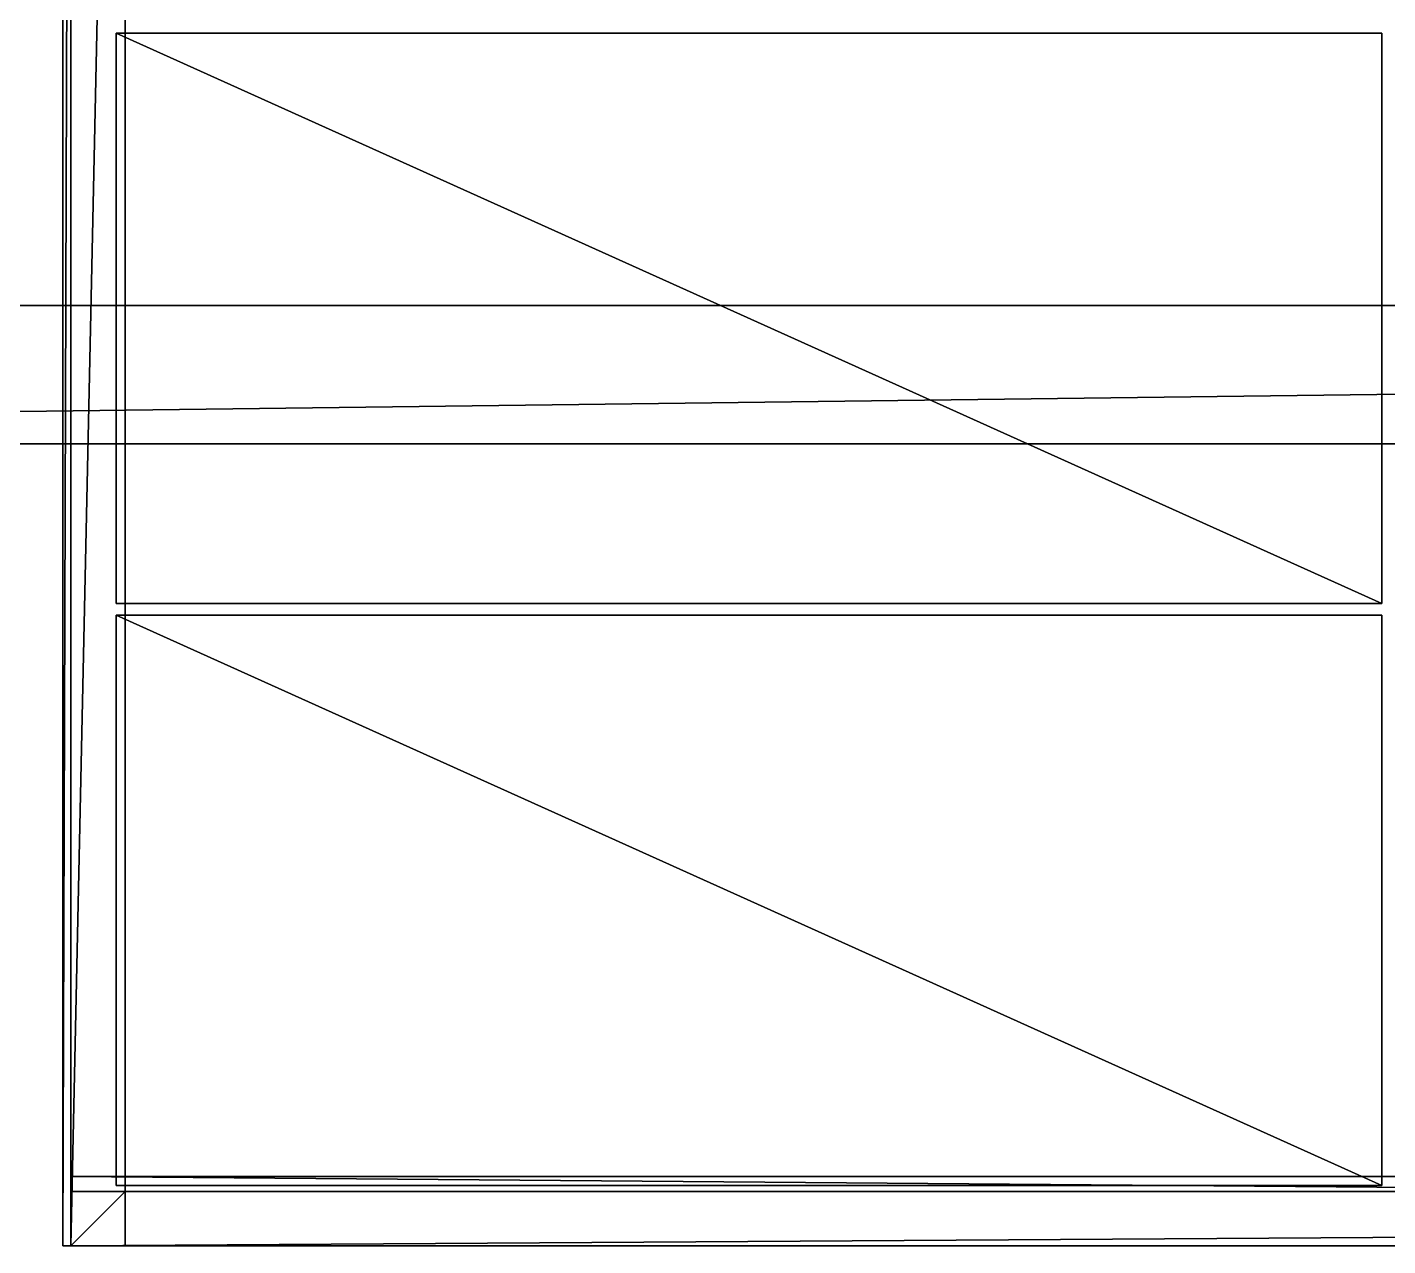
# Model space of a CAD drawing. Header units: millimetres. Extents: x -2700 to 8540, y -1280 to 1295.
# Drawn here: x -84 to 1291, y -1280 to -49 of the extents above; entities that cross this region are included whole.
import ezdxf

# ---------------------------------------------------------------- set-up
doc = ezdxf.new("R2010")
doc.units = ezdxf.units.MM

msp = doc.modelspace()

# ---------------------------------------------------------------- linework, layer by layer
at = {"layer": 'CAD_75LAB'}
for points in [[(-48, -1280, 3720), (-48, 1280, 1180), (-48, -1280, 1180)], [(-48, -1280, 3720), (-48, 1280, 3720), (-48, 1280, 1180)], [(-40, 1280, 1180), (-48, -1280, 1180), (-48, 1280, 1180)], [(-40, 1280, 1180), (-40, -1280, 1180), (-48, -1280, 1180)], [(-40, 1280, 3720), (-48, 1280, 3720), (-48, -1280, 3720)], [(-40, 1280, 3720), (-48, -1280, 3720), (-40, -1280, 3720)], [(-40, -1280, 1180), (-40, 1280, 1090), (-40, -1280, 1090)], [(-40, -1280, 1180), (-40, 1280, 1180), (-40, 1280, 1090)], [(8540, -1280, 1090), (-40, -1280, 1090), (-40, 1280, 1090)], [(8540, 1280, 1090), (8540, -1280, 1090), (-40, 1280, 1090)], [(8540, -1280, 1180), (-40, 1280, 1180), (-40, -1280, 1180)], [(8540, 1280, 1180), (-40, 1280, 1180), (8540, -1280, 1180)], [(-40, -1280, 3775), (-40, 1280, 3720), (-40, -1280, 3720)], [(-40, -1280, 3775), (-40, 1280, 3775), (-40, 1280, 3720)], [(15, 1280, 3720), (-40, -1280, 3720), (-40, 1280, 3720)], [(15, 1280, 3720), (15, -1280, 3720), (-40, -1280, 3720)], [(15, 1280, 3775), (-40, 1280, 3775), (-40, -1280, 3775)], [(15, 1280, 3775), (-40, -1280, 3775), (15, -1280, 3775)], [(-40, -1280, 3720), (-40, -1280, 1180), (-40, 1280, 1180)], [(-40, -1280, 3720), (-40, 1280, 1180), (-40, 1280, 3720)], [(15, -1280, 3775), (15, -1280, 3720), (15, 1280, 3720)], [(15, -1280, 3775), (15, 1280, 3720), (15, 1280, 3775)], [(6, -631, 1297), (6, -55, 1183), (6, -631, 1183)], [(6, -631, 1297), (6, -55, 1297), (6, -55, 1183)], [(1285, -55, 1297), (1285, -55, 1183), (6, -55, 1183)], [(1285, -55, 1297), (6, -55, 1183), (6, -55, 1297)], [(1285, -631, 1183), (6, -631, 1183), (6, -55, 1183)], [(1285, -55, 1183), (1285, -631, 1183), (6, -55, 1183)], [(1285, -631, 1297), (6, -55, 1297), (6, -631, 1297)], [(1285, -55, 1297), (6, -55, 1297), (1285, -631, 1297)], [(6, -631, 1417), (6, -55, 1303), (6, -631, 1303)], [(6, -631, 1417), (6, -55, 1417), (6, -55, 1303)], [(1285, -55, 1417), (1285, -55, 1303), (6, -55, 1303)], [(1285, -55, 1417), (6, -55, 1303), (6, -55, 1417)], [(1285, -631, 1303), (6, -631, 1303), (6, -55, 1303)], [(1285, -55, 1303), (1285, -631, 1303), (6, -55, 1303)], [(1285, -631, 1417), (6, -55, 1417), (6, -631, 1417)], [(1285, -55, 1417), (6, -55, 1417), (1285, -631, 1417)], [(6, -631, 1537), (6, -55, 1423), (6, -631, 1423)], [(6, -631, 1537), (6, -55, 1537), (6, -55, 1423)], [(1285, -55, 1537), (1285, -55, 1423), (6, -55, 1423)], [(1285, -55, 1537), (6, -55, 1423), (6, -55, 1537)], [(1285, -631, 1423), (6, -631, 1423), (6, -55, 1423)], [(1285, -55, 1423), (1285, -631, 1423), (6, -55, 1423)], [(1285, -631, 1537), (6, -55, 1537), (6, -631, 1537)], [(1285, -55, 1537), (6, -55, 1537), (1285, -631, 1537)], [(6, -631, 1657), (6, -55, 1543), (6, -631, 1543)], [(6, -631, 1657), (6, -55, 1657), (6, -55, 1543)], [(1285, -55, 1657), (1285, -55, 1543), (6, -55, 1543)], [(1285, -55, 1657), (6, -55, 1543), (6, -55, 1657)], [(1285, -631, 1543), (6, -631, 1543), (6, -55, 1543)], [(1285, -55, 1543), (1285, -631, 1543), (6, -55, 1543)], [(1285, -631, 1657), (6, -55, 1657), (6, -631, 1657)], [(1285, -55, 1657), (6, -55, 1657), (1285, -631, 1657)], [(6, -631, 1777), (6, -55, 1663), (6, -631, 1663)], [(6, -631, 1777), (6, -55, 1777), (6, -55, 1663)], [(1285, -55, 1777), (1285, -55, 1663), (6, -55, 1663)], [(1285, -55, 1777), (6, -55, 1663), (6, -55, 1777)], [(1285, -631, 1663), (6, -631, 1663), (6, -55, 1663)], [(1285, -55, 1663), (1285, -631, 1663), (6, -55, 1663)], [(1285, -631, 1777), (6, -55, 1777), (6, -631, 1777)], [(1285, -55, 1777), (6, -55, 1777), (1285, -631, 1777)], [(6, -631, 1897), (6, -55, 1783), (6, -631, 1783)], [(6, -631, 1897), (6, -55, 1897), (6, -55, 1783)], [(1285, -55, 1897), (1285, -55, 1783), (6, -55, 1783)], [(1285, -55, 1897), (6, -55, 1783), (6, -55, 1897)], [(1285, -631, 1783), (6, -631, 1783), (6, -55, 1783)], [(1285, -55, 1783), (1285, -631, 1783), (6, -55, 1783)], [(1285, -631, 1897), (6, -55, 1897), (6, -631, 1897)], [(1285, -55, 1897), (6, -55, 1897), (1285, -631, 1897)], [(6, -631, 2017), (6, -55, 1903), (6, -631, 1903)], [(6, -631, 2017), (6, -55, 2017), (6, -55, 1903)], [(1285, -55, 2017), (1285, -55, 1903), (6, -55, 1903)], [(1285, -55, 2017), (6, -55, 1903), (6, -55, 2017)], [(1285, -631, 1903), (6, -631, 1903), (6, -55, 1903)], [(1285, -55, 1903), (1285, -631, 1903), (6, -55, 1903)], [(1285, -631, 2017), (6, -55, 2017), (6, -631, 2017)], [(1285, -55, 2017), (6, -55, 2017), (1285, -631, 2017)], [(6, -631, 2137), (6, -55, 2023), (6, -631, 2023)], [(6, -631, 2137), (6, -55, 2137), (6, -55, 2023)], [(1285, -55, 2137), (1285, -55, 2023), (6, -55, 2023)], [(1285, -55, 2137), (6, -55, 2023), (6, -55, 2137)], [(1285, -631, 2023), (6, -631, 2023), (6, -55, 2023)], [(1285, -55, 2023), (1285, -631, 2023), (6, -55, 2023)], [(1285, -631, 2137), (6, -55, 2137), (6, -631, 2137)], [(1285, -55, 2137), (6, -55, 2137), (1285, -631, 2137)], [(6, -631, 2257), (6, -55, 2143), (6, -631, 2143)], [(6, -631, 2257), (6, -55, 2257), (6, -55, 2143)], [(1285, -55, 2257), (1285, -55, 2143), (6, -55, 2143)], [(1285, -55, 2257), (6, -55, 2143), (6, -55, 2257)], [(1285, -631, 2143), (6, -631, 2143), (6, -55, 2143)], [(1285, -55, 2143), (1285, -631, 2143), (6, -55, 2143)], [(1285, -631, 2257), (6, -55, 2257), (6, -631, 2257)], [(1285, -55, 2257), (6, -55, 2257), (1285, -631, 2257)], [(6, -631, 2377), (6, -55, 2263), (6, -631, 2263)], [(6, -631, 2377), (6, -55, 2377), (6, -55, 2263)], [(1285, -55, 2377), (1285, -55, 2263), (6, -55, 2263)], [(1285, -55, 2377), (6, -55, 2263), (6, -55, 2377)], [(1285, -631, 2263), (6, -631, 2263), (6, -55, 2263)], [(1285, -55, 2263), (1285, -631, 2263), (6, -55, 2263)], [(1285, -631, 2377), (6, -55, 2377), (6, -631, 2377)], [(1285, -55, 2377), (6, -55, 2377), (1285, -631, 2377)], [(6, -631, 2497), (6, -55, 2383), (6, -631, 2383)], [(6, -631, 2497), (6, -55, 2497), (6, -55, 2383)], [(1285, -55, 2497), (1285, -55, 2383), (6, -55, 2383)], [(1285, -55, 2497), (6, -55, 2383), (6, -55, 2497)], [(1285, -631, 2383), (6, -631, 2383), (6, -55, 2383)], [(1285, -55, 2383), (1285, -631, 2383), (6, -55, 2383)], [(1285, -631, 2497), (6, -55, 2497), (6, -631, 2497)], [(1285, -55, 2497), (6, -55, 2497), (1285, -631, 2497)], [(6, -631, 2617), (6, -55, 2503), (6, -631, 2503)], [(6, -631, 2617), (6, -55, 2617), (6, -55, 2503)], [(1285, -55, 2617), (1285, -55, 2503), (6, -55, 2503)], [(1285, -55, 2617), (6, -55, 2503), (6, -55, 2617)], [(1285, -631, 2503), (6, -631, 2503), (6, -55, 2503)], [(1285, -55, 2503), (1285, -631, 2503), (6, -55, 2503)], [(1285, -631, 2617), (6, -55, 2617), (6, -631, 2617)], [(1285, -55, 2617), (6, -55, 2617), (1285, -631, 2617)], [(6, -631, 2737), (6, -55, 2623), (6, -631, 2623)], [(6, -631, 2737), (6, -55, 2737), (6, -55, 2623)], [(1285, -55, 2737), (1285, -55, 2623), (6, -55, 2623)], [(1285, -55, 2737), (6, -55, 2623), (6, -55, 2737)], [(1285, -631, 2623), (6, -631, 2623), (6, -55, 2623)], [(1285, -55, 2623), (1285, -631, 2623), (6, -55, 2623)], [(1285, -631, 2737), (6, -55, 2737), (6, -631, 2737)], [(1285, -55, 2737), (6, -55, 2737), (1285, -631, 2737)], [(6, -631, 2857), (6, -55, 2743), (6, -631, 2743)], [(6, -631, 2857), (6, -55, 2857), (6, -55, 2743)], [(1285, -55, 2857), (1285, -55, 2743), (6, -55, 2743)], [(1285, -55, 2857), (6, -55, 2743), (6, -55, 2857)], [(1285, -631, 2743), (6, -631, 2743), (6, -55, 2743)], [(1285, -55, 2743), (1285, -631, 2743), (6, -55, 2743)], [(1285, -631, 2857), (6, -55, 2857), (6, -631, 2857)], [(1285, -55, 2857), (6, -55, 2857), (1285, -631, 2857)], [(6, -631, 2977), (6, -55, 2863), (6, -631, 2863)], [(6, -631, 2977), (6, -55, 2977), (6, -55, 2863)], [(1285, -55, 2977), (1285, -55, 2863), (6, -55, 2863)], [(1285, -55, 2977), (6, -55, 2863), (6, -55, 2977)], [(1285, -631, 2863), (6, -631, 2863), (6, -55, 2863)], [(1285, -55, 2863), (1285, -631, 2863), (6, -55, 2863)], [(1285, -631, 2977), (6, -55, 2977), (6, -631, 2977)], [(1285, -55, 2977), (6, -55, 2977), (1285, -631, 2977)], [(6, -631, 3097), (6, -55, 2983), (6, -631, 2983)], [(6, -631, 3097), (6, -55, 3097), (6, -55, 2983)], [(1285, -55, 3097), (1285, -55, 2983), (6, -55, 2983)], [(1285, -55, 3097), (6, -55, 2983), (6, -55, 3097)], [(1285, -631, 2983), (6, -631, 2983), (6, -55, 2983)], [(1285, -55, 2983), (1285, -631, 2983), (6, -55, 2983)], [(1285, -631, 3097), (6, -55, 3097), (6, -631, 3097)], [(1285, -55, 3097), (6, -55, 3097), (1285, -631, 3097)], [(6, -631, 3217), (6, -55, 3103), (6, -631, 3103)], [(6, -631, 3217), (6, -55, 3217), (6, -55, 3103)], [(1285, -55, 3217), (1285, -55, 3103), (6, -55, 3103)], [(1285, -55, 3217), (6, -55, 3103), (6, -55, 3217)], [(1285, -631, 3103), (6, -631, 3103), (6, -55, 3103)], [(1285, -55, 3103), (1285, -631, 3103), (6, -55, 3103)], [(1285, -631, 3217), (6, -55, 3217), (6, -631, 3217)], [(1285, -55, 3217), (6, -55, 3217), (1285, -631, 3217)], [(6, -631, 3337), (6, -55, 3223), (6, -631, 3223)], [(6, -631, 3337), (6, -55, 3337), (6, -55, 3223)], [(1285, -55, 3337), (1285, -55, 3223), (6, -55, 3223)], [(1285, -55, 3337), (6, -55, 3223), (6, -55, 3337)], [(1285, -631, 3223), (6, -631, 3223), (6, -55, 3223)], [(1285, -55, 3223), (1285, -631, 3223), (6, -55, 3223)], [(1285, -631, 3337), (6, -55, 3337), (6, -631, 3337)], [(1285, -55, 3337), (6, -55, 3337), (1285, -631, 3337)], [(6, -631, 3457), (6, -55, 3343), (6, -631, 3343)], [(6, -631, 3457), (6, -55, 3457), (6, -55, 3343)], [(1285, -55, 3457), (1285, -55, 3343), (6, -55, 3343)], [(1285, -55, 3457), (6, -55, 3343), (6, -55, 3457)], [(1285, -631, 3343), (6, -631, 3343), (6, -55, 3343)], [(1285, -55, 3343), (1285, -631, 3343), (6, -55, 3343)], [(1285, -631, 3457), (6, -55, 3457), (6, -631, 3457)], [(1285, -55, 3457), (6, -55, 3457), (1285, -631, 3457)], [(6, -631, 3577), (6, -55, 3463), (6, -631, 3463)], [(6, -631, 3577), (6, -55, 3577), (6, -55, 3463)], [(1285, -55, 3577), (1285, -55, 3463), (6, -55, 3463)], [(1285, -55, 3577), (6, -55, 3463), (6, -55, 3577)], [(1285, -631, 3463), (6, -631, 3463), (6, -55, 3463)], [(1285, -55, 3463), (1285, -631, 3463), (6, -55, 3463)], [(1285, -631, 3577), (6, -55, 3577), (6, -631, 3577)], [(1285, -55, 3577), (6, -55, 3577), (1285, -631, 3577)], [(1285, -631, 1297), (1285, -631, 1183), (1285, -55, 1183)], [(1285, -631, 1297), (1285, -55, 1183), (1285, -55, 1297)], [(1285, -631, 1417), (1285, -631, 1303), (1285, -55, 1303)], [(1285, -631, 1417), (1285, -55, 1303), (1285, -55, 1417)], [(1285, -631, 1537), (1285, -631, 1423), (1285, -55, 1423)], [(1285, -631, 1537), (1285, -55, 1423), (1285, -55, 1537)], [(1285, -631, 1657), (1285, -631, 1543), (1285, -55, 1543)], [(1285, -631, 1657), (1285, -55, 1543), (1285, -55, 1657)], [(1285, -631, 1777), (1285, -631, 1663), (1285, -55, 1663)], [(1285, -631, 1777), (1285, -55, 1663), (1285, -55, 1777)], [(1285, -631, 1897), (1285, -631, 1783), (1285, -55, 1783)], [(1285, -631, 1897), (1285, -55, 1783), (1285, -55, 1897)], [(1285, -631, 2017), (1285, -631, 1903), (1285, -55, 1903)], [(1285, -631, 2017), (1285, -55, 1903), (1285, -55, 2017)], [(1285, -631, 2137), (1285, -631, 2023), (1285, -55, 2023)], [(1285, -631, 2137), (1285, -55, 2023), (1285, -55, 2137)], [(1285, -631, 2257), (1285, -631, 2143), (1285, -55, 2143)], [(1285, -631, 2257), (1285, -55, 2143), (1285, -55, 2257)], [(1285, -631, 2377), (1285, -631, 2263), (1285, -55, 2263)], [(1285, -631, 2377), (1285, -55, 2263), (1285, -55, 2377)], [(1285, -631, 2497), (1285, -631, 2383), (1285, -55, 2383)], [(1285, -631, 2497), (1285, -55, 2383), (1285, -55, 2497)], [(1285, -631, 2617), (1285, -631, 2503), (1285, -55, 2503)], [(1285, -631, 2617), (1285, -55, 2503), (1285, -55, 2617)], [(1285, -631, 2737), (1285, -631, 2623), (1285, -55, 2623)], [(1285, -631, 2737), (1285, -55, 2623), (1285, -55, 2737)], [(1285, -631, 2857), (1285, -631, 2743), (1285, -55, 2743)], [(1285, -631, 2857), (1285, -55, 2743), (1285, -55, 2857)], [(1285, -631, 2977), (1285, -631, 2863), (1285, -55, 2863)], [(1285, -631, 2977), (1285, -55, 2863), (1285, -55, 2977)], [(1285, -631, 3097), (1285, -631, 2983), (1285, -55, 2983)], [(1285, -631, 3097), (1285, -55, 2983), (1285, -55, 3097)], [(1285, -631, 3217), (1285, -631, 3103), (1285, -55, 3103)], [(1285, -631, 3217), (1285, -55, 3103), (1285, -55, 3217)], [(1285, -631, 3337), (1285, -631, 3223), (1285, -55, 3223)], [(1285, -631, 3337), (1285, -55, 3223), (1285, -55, 3337)], [(1285, -631, 3457), (1285, -631, 3343), (1285, -55, 3343)], [(1285, -631, 3457), (1285, -55, 3343), (1285, -55, 3457)], [(1285, -631, 3577), (1285, -631, 3463), (1285, -55, 3463)], [(1285, -631, 3577), (1285, -55, 3463), (1285, -55, 3577)], [(8460, -330, 840), (-2700, -330, 840), (-2700, -330, 1090)], [(8460, -330, 1090), (8460, -330, 840), (-2700, -330, 1090)], [(8460, -330, 840), (-2700, -470, 840), (-2700, -330, 840)], [(8460, -330, 840), (8460, -470, 840), (-2700, -470, 840)], [(8460, -330, 1090), (-2700, -330, 1090), (-2700, -470, 1090)], [(8460, -330, 1090), (-2700, -470, 1090), (8460, -470, 1090)], [(8460, -470, 840), (-2700, -470, 1090), (-2700, -470, 840)], [(8460, -470, 1090), (-2700, -470, 1090), (8460, -470, 840)], [(1285, -631, 1297), (6, -631, 1183), (1285, -631, 1183)], [(1285, -631, 1297), (6, -631, 1297), (6, -631, 1183)], [(1285, -631, 1417), (6, -631, 1303), (1285, -631, 1303)], [(1285, -631, 1417), (6, -631, 1417), (6, -631, 1303)], [(1285, -631, 1537), (6, -631, 1423), (1285, -631, 1423)], [(1285, -631, 1537), (6, -631, 1537), (6, -631, 1423)], [(1285, -631, 1657), (6, -631, 1543), (1285, -631, 1543)], [(1285, -631, 1657), (6, -631, 1657), (6, -631, 1543)], [(1285, -631, 1777), (6, -631, 1663), (1285, -631, 1663)], [(1285, -631, 1777), (6, -631, 1777), (6, -631, 1663)], [(1285, -631, 1897), (6, -631, 1783), (1285, -631, 1783)], [(1285, -631, 1897), (6, -631, 1897), (6, -631, 1783)], [(1285, -631, 2017), (6, -631, 1903), (1285, -631, 1903)], [(1285, -631, 2017), (6, -631, 2017), (6, -631, 1903)], [(1285, -631, 2137), (6, -631, 2023), (1285, -631, 2023)], [(1285, -631, 2137), (6, -631, 2137), (6, -631, 2023)], [(1285, -631, 2257), (6, -631, 2143), (1285, -631, 2143)], [(1285, -631, 2257), (6, -631, 2257), (6, -631, 2143)], [(1285, -631, 2377), (6, -631, 2263), (1285, -631, 2263)], [(1285, -631, 2377), (6, -631, 2377), (6, -631, 2263)], [(1285, -631, 2497), (6, -631, 2383), (1285, -631, 2383)], [(1285, -631, 2497), (6, -631, 2497), (6, -631, 2383)], [(1285, -631, 2617), (6, -631, 2503), (1285, -631, 2503)], [(1285, -631, 2617), (6, -631, 2617), (6, -631, 2503)], [(1285, -631, 2737), (6, -631, 2623), (1285, -631, 2623)], [(1285, -631, 2737), (6, -631, 2737), (6, -631, 2623)], [(1285, -631, 2857), (6, -631, 2743), (1285, -631, 2743)], [(1285, -631, 2857), (6, -631, 2857), (6, -631, 2743)], [(1285, -631, 2977), (6, -631, 2863), (1285, -631, 2863)], [(1285, -631, 2977), (6, -631, 2977), (6, -631, 2863)], [(1285, -631, 3097), (6, -631, 2983), (1285, -631, 2983)], [(1285, -631, 3097), (6, -631, 3097), (6, -631, 2983)], [(1285, -631, 3217), (6, -631, 3103), (1285, -631, 3103)], [(1285, -631, 3217), (6, -631, 3217), (6, -631, 3103)], [(1285, -631, 3337), (6, -631, 3223), (1285, -631, 3223)], [(1285, -631, 3337), (6, -631, 3337), (6, -631, 3223)], [(1285, -631, 3457), (6, -631, 3343), (1285, -631, 3343)], [(1285, -631, 3457), (6, -631, 3457), (6, -631, 3343)], [(1285, -631, 3577), (6, -631, 3463), (1285, -631, 3463)], [(1285, -631, 3577), (6, -631, 3577), (6, -631, 3463)], [(6, -1219, 1297), (6, -643, 1183), (6, -1219, 1183)], [(6, -1219, 1297), (6, -643, 1297), (6, -643, 1183)], [(1285, -643, 1297), (1285, -643, 1183), (6, -643, 1183)], [(1285, -643, 1297), (6, -643, 1183), (6, -643, 1297)], [(1285, -1219, 1183), (6, -1219, 1183), (6, -643, 1183)], [(1285, -643, 1183), (1285, -1219, 1183), (6, -643, 1183)], [(1285, -1219, 1297), (6, -643, 1297), (6, -1219, 1297)], [(1285, -643, 1297), (6, -643, 1297), (1285, -1219, 1297)], [(6, -1219, 1417), (6, -643, 1303), (6, -1219, 1303)], [(6, -1219, 1417), (6, -643, 1417), (6, -643, 1303)], [(1285, -643, 1417), (1285, -643, 1303), (6, -643, 1303)], [(1285, -643, 1417), (6, -643, 1303), (6, -643, 1417)], [(1285, -1219, 1303), (6, -1219, 1303), (6, -643, 1303)], [(1285, -643, 1303), (1285, -1219, 1303), (6, -643, 1303)], [(1285, -1219, 1417), (6, -643, 1417), (6, -1219, 1417)], [(1285, -643, 1417), (6, -643, 1417), (1285, -1219, 1417)], [(6, -1219, 1537), (6, -643, 1423), (6, -1219, 1423)], [(6, -1219, 1537), (6, -643, 1537), (6, -643, 1423)], [(1285, -643, 1537), (1285, -643, 1423), (6, -643, 1423)], [(1285, -643, 1537), (6, -643, 1423), (6, -643, 1537)], [(1285, -1219, 1423), (6, -1219, 1423), (6, -643, 1423)], [(1285, -643, 1423), (1285, -1219, 1423), (6, -643, 1423)], [(1285, -1219, 1537), (6, -643, 1537), (6, -1219, 1537)], [(1285, -643, 1537), (6, -643, 1537), (1285, -1219, 1537)], [(6, -1219, 1657), (6, -643, 1543), (6, -1219, 1543)], [(6, -1219, 1657), (6, -643, 1657), (6, -643, 1543)], [(1285, -643, 1657), (1285, -643, 1543), (6, -643, 1543)], [(1285, -643, 1657), (6, -643, 1543), (6, -643, 1657)], [(1285, -1219, 1543), (6, -1219, 1543), (6, -643, 1543)], [(1285, -643, 1543), (1285, -1219, 1543), (6, -643, 1543)], [(1285, -1219, 1657), (6, -643, 1657), (6, -1219, 1657)], [(1285, -643, 1657), (6, -643, 1657), (1285, -1219, 1657)], [(6, -1219, 1777), (6, -643, 1663), (6, -1219, 1663)], [(6, -1219, 1777), (6, -643, 1777), (6, -643, 1663)], [(1285, -643, 1777), (1285, -643, 1663), (6, -643, 1663)], [(1285, -643, 1777), (6, -643, 1663), (6, -643, 1777)], [(1285, -1219, 1663), (6, -1219, 1663), (6, -643, 1663)], [(1285, -643, 1663), (1285, -1219, 1663), (6, -643, 1663)], [(1285, -1219, 1777), (6, -643, 1777), (6, -1219, 1777)], [(1285, -643, 1777), (6, -643, 1777), (1285, -1219, 1777)], [(6, -1219, 1897), (6, -643, 1783), (6, -1219, 1783)], [(6, -1219, 1897), (6, -643, 1897), (6, -643, 1783)], [(1285, -643, 1897), (1285, -643, 1783), (6, -643, 1783)], [(1285, -643, 1897), (6, -643, 1783), (6, -643, 1897)], [(1285, -1219, 1783), (6, -1219, 1783), (6, -643, 1783)], [(1285, -643, 1783), (1285, -1219, 1783), (6, -643, 1783)], [(1285, -1219, 1897), (6, -643, 1897), (6, -1219, 1897)], [(1285, -643, 1897), (6, -643, 1897), (1285, -1219, 1897)], [(6, -1219, 2017), (6, -643, 1903), (6, -1219, 1903)], [(6, -1219, 2017), (6, -643, 2017), (6, -643, 1903)], [(1285, -643, 2017), (1285, -643, 1903), (6, -643, 1903)], [(1285, -643, 2017), (6, -643, 1903), (6, -643, 2017)], [(1285, -1219, 1903), (6, -1219, 1903), (6, -643, 1903)], [(1285, -643, 1903), (1285, -1219, 1903), (6, -643, 1903)], [(1285, -1219, 2017), (6, -643, 2017), (6, -1219, 2017)], [(1285, -643, 2017), (6, -643, 2017), (1285, -1219, 2017)], [(6, -1219, 2137), (6, -643, 2023), (6, -1219, 2023)], [(6, -1219, 2137), (6, -643, 2137), (6, -643, 2023)], [(1285, -643, 2137), (1285, -643, 2023), (6, -643, 2023)], [(1285, -643, 2137), (6, -643, 2023), (6, -643, 2137)], [(1285, -1219, 2023), (6, -1219, 2023), (6, -643, 2023)], [(1285, -643, 2023), (1285, -1219, 2023), (6, -643, 2023)], [(1285, -1219, 2137), (6, -643, 2137), (6, -1219, 2137)], [(1285, -643, 2137), (6, -643, 2137), (1285, -1219, 2137)], [(6, -1219, 2257), (6, -643, 2143), (6, -1219, 2143)], [(6, -1219, 2257), (6, -643, 2257), (6, -643, 2143)], [(1285, -643, 2257), (1285, -643, 2143), (6, -643, 2143)], [(1285, -643, 2257), (6, -643, 2143), (6, -643, 2257)], [(1285, -1219, 2143), (6, -1219, 2143), (6, -643, 2143)], [(1285, -643, 2143), (1285, -1219, 2143), (6, -643, 2143)], [(1285, -1219, 2257), (6, -643, 2257), (6, -1219, 2257)], [(1285, -643, 2257), (6, -643, 2257), (1285, -1219, 2257)], [(6, -1219, 2377), (6, -643, 2263), (6, -1219, 2263)], [(6, -1219, 2377), (6, -643, 2377), (6, -643, 2263)], [(1285, -643, 2377), (1285, -643, 2263), (6, -643, 2263)], [(1285, -643, 2377), (6, -643, 2263), (6, -643, 2377)], [(1285, -1219, 2263), (6, -1219, 2263), (6, -643, 2263)], [(1285, -643, 2263), (1285, -1219, 2263), (6, -643, 2263)], [(1285, -1219, 2377), (6, -643, 2377), (6, -1219, 2377)], [(1285, -643, 2377), (6, -643, 2377), (1285, -1219, 2377)], [(6, -1219, 2497), (6, -643, 2383), (6, -1219, 2383)], [(6, -1219, 2497), (6, -643, 2497), (6, -643, 2383)], [(1285, -643, 2497), (1285, -643, 2383), (6, -643, 2383)], [(1285, -643, 2497), (6, -643, 2383), (6, -643, 2497)], [(1285, -1219, 2383), (6, -1219, 2383), (6, -643, 2383)], [(1285, -643, 2383), (1285, -1219, 2383), (6, -643, 2383)], [(1285, -1219, 2497), (6, -643, 2497), (6, -1219, 2497)], [(1285, -643, 2497), (6, -643, 2497), (1285, -1219, 2497)], [(6, -1219, 2617), (6, -643, 2503), (6, -1219, 2503)], [(6, -1219, 2617), (6, -643, 2617), (6, -643, 2503)], [(1285, -643, 2617), (1285, -643, 2503), (6, -643, 2503)], [(1285, -643, 2617), (6, -643, 2503), (6, -643, 2617)], [(1285, -1219, 2503), (6, -1219, 2503), (6, -643, 2503)], [(1285, -643, 2503), (1285, -1219, 2503), (6, -643, 2503)], [(1285, -1219, 2617), (6, -643, 2617), (6, -1219, 2617)], [(1285, -643, 2617), (6, -643, 2617), (1285, -1219, 2617)], [(6, -1219, 2737), (6, -643, 2623), (6, -1219, 2623)], [(6, -1219, 2737), (6, -643, 2737), (6, -643, 2623)], [(1285, -643, 2737), (1285, -643, 2623), (6, -643, 2623)], [(1285, -643, 2737), (6, -643, 2623), (6, -643, 2737)], [(1285, -1219, 2623), (6, -1219, 2623), (6, -643, 2623)], [(1285, -643, 2623), (1285, -1219, 2623), (6, -643, 2623)], [(1285, -1219, 2737), (6, -643, 2737), (6, -1219, 2737)], [(1285, -643, 2737), (6, -643, 2737), (1285, -1219, 2737)], [(6, -1219, 2857), (6, -643, 2743), (6, -1219, 2743)], [(6, -1219, 2857), (6, -643, 2857), (6, -643, 2743)], [(1285, -643, 2857), (1285, -643, 2743), (6, -643, 2743)], [(1285, -643, 2857), (6, -643, 2743), (6, -643, 2857)], [(1285, -1219, 2743), (6, -1219, 2743), (6, -643, 2743)], [(1285, -643, 2743), (1285, -1219, 2743), (6, -643, 2743)], [(1285, -1219, 2857), (6, -643, 2857), (6, -1219, 2857)], [(1285, -643, 2857), (6, -643, 2857), (1285, -1219, 2857)], [(6, -1219, 2977), (6, -643, 2863), (6, -1219, 2863)], [(6, -1219, 2977), (6, -643, 2977), (6, -643, 2863)], [(1285, -643, 2977), (1285, -643, 2863), (6, -643, 2863)], [(1285, -643, 2977), (6, -643, 2863), (6, -643, 2977)], [(1285, -1219, 2863), (6, -1219, 2863), (6, -643, 2863)], [(1285, -643, 2863), (1285, -1219, 2863), (6, -643, 2863)], [(1285, -1219, 2977), (6, -643, 2977), (6, -1219, 2977)], [(1285, -643, 2977), (6, -643, 2977), (1285, -1219, 2977)], [(6, -1219, 3097), (6, -643, 2983), (6, -1219, 2983)], [(6, -1219, 3097), (6, -643, 3097), (6, -643, 2983)], [(1285, -643, 3097), (1285, -643, 2983), (6, -643, 2983)], [(1285, -643, 3097), (6, -643, 2983), (6, -643, 3097)], [(1285, -1219, 2983), (6, -1219, 2983), (6, -643, 2983)], [(1285, -643, 2983), (1285, -1219, 2983), (6, -643, 2983)], [(1285, -1219, 3097), (6, -643, 3097), (6, -1219, 3097)], [(1285, -643, 3097), (6, -643, 3097), (1285, -1219, 3097)], [(6, -1219, 3217), (6, -643, 3103), (6, -1219, 3103)], [(6, -1219, 3217), (6, -643, 3217), (6, -643, 3103)], [(1285, -643, 3217), (1285, -643, 3103), (6, -643, 3103)], [(1285, -643, 3217), (6, -643, 3103), (6, -643, 3217)], [(1285, -1219, 3103), (6, -1219, 3103), (6, -643, 3103)], [(1285, -643, 3103), (1285, -1219, 3103), (6, -643, 3103)], [(1285, -1219, 3217), (6, -643, 3217), (6, -1219, 3217)], [(1285, -643, 3217), (6, -643, 3217), (1285, -1219, 3217)], [(6, -1219, 3337), (6, -643, 3223), (6, -1219, 3223)], [(6, -1219, 3337), (6, -643, 3337), (6, -643, 3223)], [(1285, -643, 3337), (1285, -643, 3223), (6, -643, 3223)], [(1285, -643, 3337), (6, -643, 3223), (6, -643, 3337)], [(1285, -1219, 3223), (6, -1219, 3223), (6, -643, 3223)], [(1285, -643, 3223), (1285, -1219, 3223), (6, -643, 3223)], [(1285, -1219, 3337), (6, -643, 3337), (6, -1219, 3337)], [(1285, -643, 3337), (6, -643, 3337), (1285, -1219, 3337)], [(6, -1219, 3457), (6, -643, 3343), (6, -1219, 3343)], [(6, -1219, 3457), (6, -643, 3457), (6, -643, 3343)], [(1285, -643, 3457), (1285, -643, 3343), (6, -643, 3343)], [(1285, -643, 3457), (6, -643, 3343), (6, -643, 3457)], [(1285, -1219, 3343), (6, -1219, 3343), (6, -643, 3343)], [(1285, -643, 3343), (1285, -1219, 3343), (6, -643, 3343)], [(1285, -1219, 3457), (6, -643, 3457), (6, -1219, 3457)], [(1285, -643, 3457), (6, -643, 3457), (1285, -1219, 3457)], [(6, -1219, 3577), (6, -643, 3463), (6, -1219, 3463)], [(6, -1219, 3577), (6, -643, 3577), (6, -643, 3463)], [(1285, -643, 3577), (1285, -643, 3463), (6, -643, 3463)], [(1285, -643, 3577), (6, -643, 3463), (6, -643, 3577)], [(1285, -1219, 3463), (6, -1219, 3463), (6, -643, 3463)], [(1285, -643, 3463), (1285, -1219, 3463), (6, -643, 3463)], [(1285, -1219, 3577), (6, -643, 3577), (6, -1219, 3577)], [(1285, -643, 3577), (6, -643, 3577), (1285, -1219, 3577)], [(1285, -1219, 1297), (1285, -1219, 1183), (1285, -643, 1183)], [(1285, -1219, 1297), (1285, -643, 1183), (1285, -643, 1297)], [(1285, -1219, 1417), (1285, -1219, 1303), (1285, -643, 1303)], [(1285, -1219, 1417), (1285, -643, 1303), (1285, -643, 1417)], [(1285, -1219, 1537), (1285, -1219, 1423), (1285, -643, 1423)], [(1285, -1219, 1537), (1285, -643, 1423), (1285, -643, 1537)], [(1285, -1219, 1657), (1285, -1219, 1543), (1285, -643, 1543)], [(1285, -1219, 1657), (1285, -643, 1543), (1285, -643, 1657)], [(1285, -1219, 1777), (1285, -1219, 1663), (1285, -643, 1663)], [(1285, -1219, 1777), (1285, -643, 1663), (1285, -643, 1777)], [(1285, -1219, 1897), (1285, -1219, 1783), (1285, -643, 1783)], [(1285, -1219, 1897), (1285, -643, 1783), (1285, -643, 1897)], [(1285, -1219, 2017), (1285, -1219, 1903), (1285, -643, 1903)], [(1285, -1219, 2017), (1285, -643, 1903), (1285, -643, 2017)], [(1285, -1219, 2137), (1285, -1219, 2023), (1285, -643, 2023)], [(1285, -1219, 2137), (1285, -643, 2023), (1285, -643, 2137)], [(1285, -1219, 2257), (1285, -1219, 2143), (1285, -643, 2143)], [(1285, -1219, 2257), (1285, -643, 2143), (1285, -643, 2257)], [(1285, -1219, 2377), (1285, -1219, 2263), (1285, -643, 2263)], [(1285, -1219, 2377), (1285, -643, 2263), (1285, -643, 2377)], [(1285, -1219, 2497), (1285, -1219, 2383), (1285, -643, 2383)], [(1285, -1219, 2497), (1285, -643, 2383), (1285, -643, 2497)], [(1285, -1219, 2617), (1285, -1219, 2503), (1285, -643, 2503)], [(1285, -1219, 2617), (1285, -643, 2503), (1285, -643, 2617)], [(1285, -1219, 2737), (1285, -1219, 2623), (1285, -643, 2623)], [(1285, -1219, 2737), (1285, -643, 2623), (1285, -643, 2737)], [(1285, -1219, 2857), (1285, -1219, 2743), (1285, -643, 2743)], [(1285, -1219, 2857), (1285, -643, 2743), (1285, -643, 2857)], [(1285, -1219, 2977), (1285, -1219, 2863), (1285, -643, 2863)], [(1285, -1219, 2977), (1285, -643, 2863), (1285, -643, 2977)], [(1285, -1219, 3097), (1285, -1219, 2983), (1285, -643, 2983)], [(1285, -1219, 3097), (1285, -643, 2983), (1285, -643, 3097)], [(1285, -1219, 3217), (1285, -1219, 3103), (1285, -643, 3103)], [(1285, -1219, 3217), (1285, -643, 3103), (1285, -643, 3217)], [(1285, -1219, 3337), (1285, -1219, 3223), (1285, -643, 3223)], [(1285, -1219, 3337), (1285, -643, 3223), (1285, -643, 3337)], [(1285, -1219, 3457), (1285, -1219, 3343), (1285, -643, 3343)], [(1285, -1219, 3457), (1285, -643, 3343), (1285, -643, 3457)], [(1285, -1219, 3577), (1285, -1219, 3463), (1285, -643, 3463)], [(1285, -1219, 3577), (1285, -643, 3463), (1285, -643, 3577)], [(-40, -1280, 1250), (-40, -1210, 1180), (-40, -1280, 1180)], [(-40, -1280, 1250), (-40, -1210, 1250), (-40, -1210, 1180)], [(8540, -1210, 1180), (-40, -1210, 1180), (-40, -1210, 1250)], [(8540, -1210, 1250), (8540, -1210, 1180), (-40, -1210, 1250)], [(8540, -1280, 1180), (-40, -1280, 1180), (-40, -1210, 1180)], [(8540, -1210, 1180), (8540, -1280, 1180), (-40, -1210, 1180)], [(8540, -1280, 1250), (-40, -1210, 1250), (-40, -1280, 1250)], [(8540, -1210, 1250), (-40, -1210, 1250), (8540, -1280, 1250)], [(1285, -1219, 1297), (6, -1219, 1183), (1285, -1219, 1183)], [(1285, -1219, 1297), (6, -1219, 1297), (6, -1219, 1183)], [(1285, -1219, 1417), (6, -1219, 1303), (1285, -1219, 1303)], [(1285, -1219, 1417), (6, -1219, 1417), (6, -1219, 1303)], [(1285, -1219, 1537), (6, -1219, 1423), (1285, -1219, 1423)], [(1285, -1219, 1537), (6, -1219, 1537), (6, -1219, 1423)], [(1285, -1219, 1657), (6, -1219, 1543), (1285, -1219, 1543)], [(1285, -1219, 1657), (6, -1219, 1657), (6, -1219, 1543)], [(1285, -1219, 1777), (6, -1219, 1663), (1285, -1219, 1663)], [(1285, -1219, 1777), (6, -1219, 1777), (6, -1219, 1663)], [(1285, -1219, 1897), (6, -1219, 1783), (1285, -1219, 1783)], [(1285, -1219, 1897), (6, -1219, 1897), (6, -1219, 1783)], [(1285, -1219, 2017), (6, -1219, 1903), (1285, -1219, 1903)], [(1285, -1219, 2017), (6, -1219, 2017), (6, -1219, 1903)], [(1285, -1219, 2137), (6, -1219, 2023), (1285, -1219, 2023)], [(1285, -1219, 2137), (6, -1219, 2137), (6, -1219, 2023)], [(1285, -1219, 2257), (6, -1219, 2143), (1285, -1219, 2143)], [(1285, -1219, 2257), (6, -1219, 2257), (6, -1219, 2143)], [(1285, -1219, 2377), (6, -1219, 2263), (1285, -1219, 2263)], [(1285, -1219, 2377), (6, -1219, 2377), (6, -1219, 2263)], [(1285, -1219, 2497), (6, -1219, 2383), (1285, -1219, 2383)], [(1285, -1219, 2497), (6, -1219, 2497), (6, -1219, 2383)], [(1285, -1219, 2617), (6, -1219, 2503), (1285, -1219, 2503)], [(1285, -1219, 2617), (6, -1219, 2617), (6, -1219, 2503)], [(1285, -1219, 2737), (6, -1219, 2623), (1285, -1219, 2623)], [(1285, -1219, 2737), (6, -1219, 2737), (6, -1219, 2623)], [(1285, -1219, 2857), (6, -1219, 2743), (1285, -1219, 2743)], [(1285, -1219, 2857), (6, -1219, 2857), (6, -1219, 2743)], [(1285, -1219, 2977), (6, -1219, 2863), (1285, -1219, 2863)], [(1285, -1219, 2977), (6, -1219, 2977), (6, -1219, 2863)], [(1285, -1219, 3097), (6, -1219, 2983), (1285, -1219, 2983)], [(1285, -1219, 3097), (6, -1219, 3097), (6, -1219, 2983)], [(1285, -1219, 3217), (6, -1219, 3103), (1285, -1219, 3103)], [(1285, -1219, 3217), (6, -1219, 3217), (6, -1219, 3103)], [(1285, -1219, 3337), (6, -1219, 3223), (1285, -1219, 3223)], [(1285, -1219, 3337), (6, -1219, 3337), (6, -1219, 3223)], [(1285, -1219, 3457), (6, -1219, 3343), (1285, -1219, 3343)], [(1285, -1219, 3457), (6, -1219, 3457), (6, -1219, 3343)], [(1285, -1219, 3577), (6, -1219, 3463), (1285, -1219, 3463)], [(1285, -1219, 3577), (6, -1219, 3577), (6, -1219, 3463)], [(-40, -1225, 3720), (-40, -1225, 1180), (-40, -1280, 1180)], [(-40, -1280, 3720), (-40, -1225, 3720), (-40, -1280, 1180)], [(-40, -1225, 3720), (15, -1225, 1180), (-40, -1225, 1180)], [(15, -1225, 3720), (15, -1225, 1180), (-40, -1225, 3720)], [(15, -1225, 1180), (-40, -1280, 1180), (-40, -1225, 1180)], [(15, -1225, 1180), (15, -1280, 1180), (-40, -1280, 1180)], [(15, -1225, 3720), (-40, -1225, 3720), (-40, -1280, 3720)], [(15, -1225, 3720), (-40, -1280, 3720), (15, -1280, 3720)], [(-40, -1280, 3775), (-40, -1225, 3720), (-40, -1280, 3720)], [(-40, -1280, 3775), (-40, -1225, 3775), (-40, -1225, 3720)], [(8540, -1225, 3775), (8540, -1225, 3720), (-40, -1225, 3720)], [(8540, -1225, 3775), (-40, -1225, 3720), (-40, -1225, 3775)], [(8540, -1225, 3720), (-40, -1280, 3720), (-40, -1225, 3720)], [(8540, -1225, 3720), (8540, -1280, 3720), (-40, -1280, 3720)], [(8540, -1225, 3775), (-40, -1225, 3775), (-40, -1280, 3775)], [(8540, -1225, 3775), (-40, -1280, 3775), (8540, -1280, 3775)], [(15, -1225, 3720), (15, -1280, 1180), (15, -1225, 1180)], [(15, -1280, 3720), (15, -1280, 1180), (15, -1225, 3720)], [(-40, -1280, 3720), (-48, -1280, 1180), (-40, -1280, 1180)], [(-40, -1280, 3720), (-48, -1280, 3720), (-48, -1280, 1180)], [(8540, -1280, 1090), (-40, -1280, 1180), (-40, -1280, 1090)], [(8540, -1280, 1180), (-40, -1280, 1180), (8540, -1280, 1090)], [(-40, -1280, 3720), (-40, -1280, 1180), (15, -1280, 1180)], [(15, -1280, 3720), (-40, -1280, 3720), (15, -1280, 1180)], [(8540, -1280, 3775), (-40, -1280, 3720), (8540, -1280, 3720)], [(8540, -1280, 3775), (-40, -1280, 3775), (-40, -1280, 3720)], [(8540, -1280, 1180), (-40, -1280, 1250), (-40, -1280, 1180)], [(8540, -1280, 1250), (-40, -1280, 1250), (8540, -1280, 1180)], [(15, -1280, 3775), (-40, -1280, 3720), (15, -1280, 3720)], [(15, -1280, 3775), (-40, -1280, 3775), (-40, -1280, 3720)]]:
    msp.add_3dface(points, dxfattribs=at)

doc.saveas('drawing.dxf')
